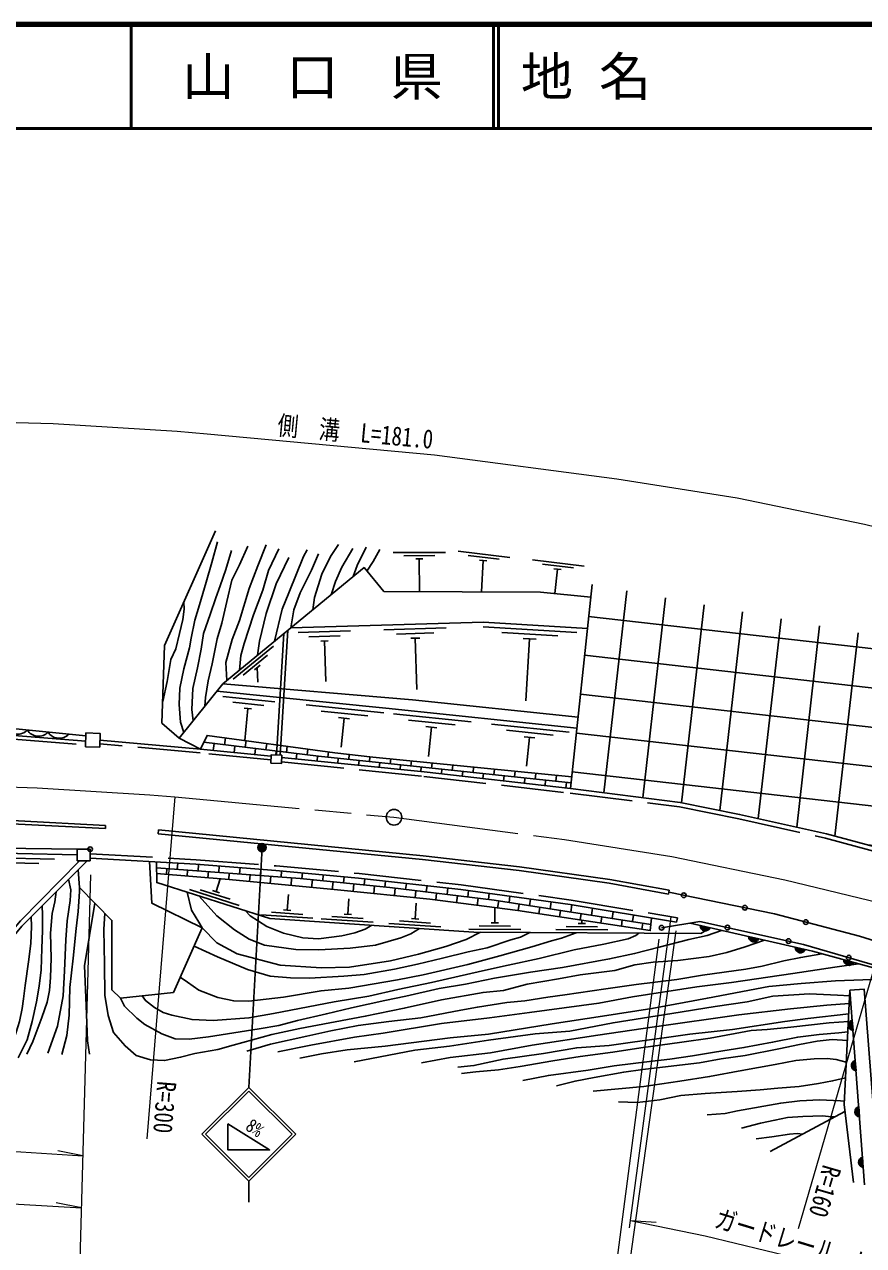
# Model space of a CAD drawing. Units: millimetres at full size, sheet at 1:1000; details may follow other scales. Extents: x 40000 to 680000, y 20000 to 380000.
# Drawn here: x 322747 to 403266, y 262775 to 380000 of the extents above; entities that cross this region are included whole.
import ezdxf
from ezdxf.enums import TextEntityAlignment as Align

# ---------------------------------------------------------------- set-up
doc = ezdxf.new("R2010")
doc.units = ezdxf.units.MM
doc.header["$LTSCALE"] = 1000
doc.linetypes.add('CHAIN', pattern=[18.5, 12, -1.5, 3.5, -1.5])
doc.linetypes.add('DASHED', pattern=[7.5, 6, -1.5])
for name, color, linetype, lineweight in [('M-BGD', 7, 'Continuous', 25), ('M-BMK', 2, 'CHAIN', 13), ('M-BMK-SRVR', 3, 'Continuous', 25), ('M-STR-HTXT', 7, 'Continuous', 13), ('M-STR-STRC', 7, 'Continuous', 25), ('M-TTL', 2, 'Continuous', 140), ('M-TTL-LINE', 7, 'Continuous', 50)]:
    doc.layers.add(name, color=color, linetype=linetype, lineweight=lineweight)
doc.layers.add('M-TTL-TXT', color=7, linetype='Continuous')
doc.styles.add('ＭＳ ゴシック', font='')
doc.styles.get('ＭＳ ゴシック').set_extended_font_data('MS Gothic')

msp = doc.modelspace()

# ---------------------------------------------------------------- hatches: boundary and pattern name
at = {"layer": 'M-BGD'}
h = msp.add_hatch(dxfattribs=at)
h.set_pattern_fill('USER', color=256, style=0, pattern_type=2)
h.set_pattern_definition([(83.5, (-0, -0), (-3725.894, 424.512), []), (173.5, (-0, -0), (-424.512, -3725.894), [])])
h.paths.add_polyline_path([(408981, 314928), (410677, 317841), (405412, 321108), (377209, 326243), (375149, 306646), (385663, 305312), (391376, 304166), (399707, 302314), (405650, 300700), (411068, 298995), (417255, 296850), (421846, 295092), (428850, 292010), (430230, 292027), (431846, 292163), (433955, 292719), (435048, 292494), (436864, 291595), (438776, 290022), (439951, 288651), (440697, 287123), (441870, 290651), (440422, 292375), (438411, 294003), (436313, 294943), (431101, 294126), (409125, 303738), (408214, 308911), (408350, 311632)])
for points in [[(388554, 293283, -0.82183), (387588, 293506)], [(393202, 292211, -0.82183), (392237, 292434)], [(397680, 291178, -0.82183), (396715, 291400)], [(402324, 289952, -0.82183), (401367, 290210)], [(402253, 283433, -0.82183), (402179, 284421)], [(402544, 279549, -0.82183), (402470, 280537)], [(402801, 276119, 0.82183), (402875, 275130)], [(403238, 270278, -0.82183), (403164, 271266)]]:
    msp.add_hatch(color=256, dxfattribs=at).paths.add_polyline_path(points)
at = {"layer": 'M-STR-STRC'}
msp.add_hatch(color=256, dxfattribs=at).paths.add_polyline_path([(345208, 300768, -0.41421), (345330, 301320, -0.41421), (345883, 301198, -1)])

# ---------------------------------------------------------------- linework, layer by layer
at = {"layer": 'M-BGD'}
for p, q in [((369325, 328842), (364359, 329422)), ((363136, 329318), (358136, 329294)), ((362138, 329013), (359138, 328999)), ((360989, 328708), (360289, 328704)), ((360639, 328706), (360641, 325554)), ((368297, 328660), (365318, 329008)), ((367120, 328496), (366425, 328577)), ((366773, 328536), (366593, 325533)), ((376461, 328009), (371495, 328589)), ((375433, 327827), (372454, 328175)), ((374256, 327662), (373561, 327743)), ((373909, 327703), (373646, 325370)), ((375149, 306646), (377209, 326243)), ((346921, 309864), (347639, 321527)), ((347292, 309854), (348032, 321850)), ((354020, 321794), (349023, 321642)), ((353035, 321313), (350036, 321222)), ((363224, 322073), (357226, 321891)), ((362038, 321587), (358439, 321478)), ((375763, 321635), (366780, 322182)), ((373939, 321295), (368549, 321623)), ((346641, 320317), (342781, 317138)), ((351899, 320829), (351199, 320808)), ((351549, 320818), (351667, 316913)), ((360672, 321095), (359833, 321070)), ((360252, 321082), (360402, 316168)), ((371846, 320972), (370588, 321048)), ((371217, 321010), (370855, 315069)), ((346060, 319449), (343744, 317542)), ((345363, 318487), (344823, 318042)), ((345093, 318264), (345146, 316872)), ((346773, 314980), (341798, 315481)), ((345733, 314633), (342748, 314933)), ((344543, 314300), (343847, 314370)), ((344195, 314335), (343886, 311263)), ((357235, 313928), (349773, 314679)), ((355698, 313630), (351220, 314081)), ((353936, 313355), (352892, 313460)), ((353414, 313408), (353133, 310617)), ((365623, 313047), (358164, 313831)), ((364084, 312756), (359609, 313227)), ((362322, 312489), (361278, 312599)), ((361800, 312544), (361504, 309730)), ((375031, 312058), (367572, 312842)), ((373492, 311767), (369016, 312238)), ((340952, 310972), (340871, 310309)), ((342027, 311515), (341945, 310850)), ((342937, 310728), (342861, 310107)), ((344009, 311246), (343930, 310606)), ((345991, 310977), (345915, 310362)), ((347973, 310709), (347900, 310118)), ((371729, 311500), (370685, 311610)), ((371207, 311555), (370916, 308787)), ((344923, 310484), (344851, 309904)), ((346908, 310240), (346862, 309865)), ((348893, 309996), (348832, 309500)), ((349955, 310440), (349885, 309874)), ((350878, 309752), (350822, 309298)), ((351927, 310173), (351872, 309646)), ((352867, 309541), (352820, 309095)), ((353913, 309931), (353861, 309437)), ((355900, 309701), (355850, 309228)), ((357890, 309498), (357839, 309019)), ((354856, 309332), (354809, 308893)), ((356845, 309123), (356799, 308691)), ((358834, 308914), (358789, 308489)), ((359880, 309298), (359828, 308809)), ((360823, 308705), (360779, 308286)), ((361870, 309099), (361817, 308600)), ((362812, 308496), (362766, 308063)), ((363860, 308900), (363806, 308391)), ((365850, 308700), (365795, 308182)), ((367840, 308501), (367784, 307973)), ((369830, 308302), (369773, 307764)), ((364801, 308287), (364753, 307836)), ((366790, 308078), (366741, 307608)), ((368779, 307869), (368728, 307381)), ((370768, 307660), (370715, 307154)), ((371820, 308103), (371762, 307555)), ((372757, 307450), (372702, 306926)), ((373810, 307903), (373752, 307346)), ((374746, 307241), (374689, 306699)), ((330520, 302815), (330535, 303109)), ((335585, 302316), (335621, 302684)), ((325627, 299875), (318129, 300042)), ((324117, 299458), (319618, 299559)), ((336414, 298969), (336372, 298404)), ((337456, 299489), (337412, 298894)), ((339453, 299371), (339406, 298745)), ((341447, 299215), (341400, 298595)), ((343441, 299059), (343395, 298446)), ((338409, 298820), (338365, 298238)), ((340403, 298670), (340358, 298071)), ((341136, 296758), (341522, 297974)), ((342398, 298520), (342351, 297905)), ((344392, 298371), (344343, 297718)), ((345435, 298903), (345389, 298296)), ((346386, 298221), (346335, 297531)), ((347428, 298739), (347384, 298146)), ((348381, 298072), (348326, 297344)), ((349434, 298555), (349378, 297992)), ((350373, 297892), (350299, 297159)), ((351426, 298371), (351368, 297793)), ((353417, 298188), (353358, 297593)), ((355408, 297993), (355348, 297393)), ((357396, 297771), (357338, 297193)), ((338572, 296942), (343337, 295430)), ((339616, 296926), (342475, 296018)), ((340803, 296864), (341470, 296652)), ((352363, 297693), (352290, 296972)), ((354353, 297493), (354280, 296773)), ((356343, 297293), (356270, 296569)), ((358331, 297082), (358244, 296367)), ((359396, 297548), (359324, 296961)), ((360317, 296841), (360234, 296163)), ((361383, 297327), (361309, 296720)), ((362302, 296599), (362222, 295944)), ((363371, 297105), (363295, 296478)), ((365357, 296864), (365280, 296236)), ((367338, 296590), (367265, 295994)), ((384540, 296520), (384607, 296884)), ((347970, 294968), (348071, 296464)), ((353767, 294576), (353868, 296072)), ((360242, 294138), (360343, 295635)), ((364287, 296357), (364206, 295690)), ((366273, 296115), (366190, 295436)), ((368256, 295860), (368152, 295184)), ((369338, 296313), (369245, 295708)), ((370233, 295555), (370137, 294929)), ((371319, 296040), (371221, 295403)), ((373301, 295766), (373198, 295099)), ((375281, 295487), (375175, 294795)), ((345435, 294538), (350424, 294201)), ((346453, 294770), (349446, 294567)), ((347621, 294991), (348319, 294944)), ((352250, 294378), (355244, 294175)), ((353418, 294599), (354116, 294552)), ((367878, 293743), (367887, 295218)), ((372210, 295251), (372114, 294630)), ((374186, 294947), (374092, 294331)), ((376163, 294643), (376069, 294032)), ((377254, 295158), (377151, 294491)), ((378140, 294338), (378047, 293732)), ((379227, 294828), (379128, 294186)), ((381200, 294498), (381105, 293882)), ((351232, 294146), (356221, 293809)), ((357707, 293708), (362696, 293371)), ((358725, 293940), (361718, 293738)), ((359893, 294162), (360591, 294115)), ((365374, 293159), (370374, 293127)), ((366376, 293453), (369376, 293434)), ((367528, 293745), (368228, 293741)), ((373731, 293106), (378730, 293074)), ((374732, 293400), (377732, 293380)), ((375884, 293692), (376584, 293688)), ((376234, 293690), (376236, 294006)), ((380117, 294034), (380024, 293433)), ((382093, 293730), (382001, 293134)), ((385329, 293808), (385400, 294233)), ((388554, 293283), (387588, 293506)), ((393202, 292211), (392237, 292434)), ((397680, 291178), (396715, 291400)), ((402324, 289952), (401367, 290210)), ((402253, 283433), (402179, 284421)), ((402544, 279549), (402470, 280537)), ((394299, 271793), (401476, 275633)), ((402875, 275130), (402801, 276119)), ((403238, 270278), (403164, 271266))]:
    msp.add_line(p, q, dxfattribs=at)
for points in [[(339641, 310436), (337592, 311473), (335943, 312929), (336200, 320375), (341068, 331387)], [(338042, 312036), (337716, 313035), (337579, 314704), (337665, 316280), (338031, 318144), (338572, 320156), (338746, 321094), (339100, 322815), (339561, 324289), (340196, 326451), (340735, 328333), (341274, 330321)], [(338942, 313160), (338806, 314223), (338898, 316248), (339363, 318247), (339721, 320015), (339914, 321527), (340565, 323358), (341119, 324947), (341522, 326119), (342061, 327675), (342605, 329486)], [(340067, 314565), (340105, 315394), (340381, 316987), (340758, 318625), (341251, 321028), (341686, 322532), (342177, 324610), (342642, 326645), (343369, 328126), (344185, 329927)], [(342174, 317027), (342061, 318753), (342668, 320949), (343396, 322772), (344309, 325844), (345136, 328022), (345932, 330052)], [(343385, 318024), (343500, 319404), (343825, 320578), (344738, 323315), (345609, 325682), (346157, 327576), (347157, 329647)], [(346740, 320786), (347489, 323864), (348110, 325448), (349539, 328914), (349892, 329558)], [(350419, 323815), (350575, 324982), (351287, 327230), (352121, 328931), (352873, 330088)], [(352170, 325257), (352587, 326521), (353207, 327909), (354274, 329699)], [(354294, 327005), (354666, 328048), (355548, 329810)], [(355617, 327531), (356219, 328459), (356854, 329587)], [(345109, 319443), (345304, 320784), (345944, 323463), (346916, 326290), (348118, 328842)], [(348299, 322070), (348597, 323807), (349201, 325437), (350288, 327599), (350967, 329186)], [(337592, 311473), (341774, 316698), (355340, 327867), (357235, 325566), (372280, 325513), (377080, 325009)], [(336015, 315010), (336433, 316931), (336785, 319040), (337261, 320059), (337627, 321547), (337952, 322883), (338065, 323858), (338047, 324552)], [(348299, 322070), (366794, 322632), (376766, 322025)], [(328640, 311713), (320306, 312543), (313036, 312890), (303561, 313296), (303538, 317320)], [(341774, 316698), (359997, 315156), (375868, 313487)], [(341209, 315992), (357421, 314362), (375758, 312434)], [(252333, 309004), (262600, 310791), (271311, 312133), (282974, 312704), (287644, 312787), (307387, 312289), (321758, 311739), (328626, 311184)], [(346405, 309749), (339641, 310436), (329984, 311287)], [(339641, 310436), (340279, 311751), (352536, 310091), (356163, 309670), (375266, 307757)], [(339960, 311094), (350962, 309741), (360963, 308690), (375207, 307193)], [(347427, 309643), (361112, 308253), (375149, 306646)], [(375149, 306646), (385663, 305312), (391376, 304166), (399707, 302314), (405650, 300700), (411068, 298995), (417255, 296850), (421846, 295092), (428850, 292010), (434372, 289283), (434867, 289457), (436868, 288421)], [(282453, 302192), (285768, 302538), (295155, 303203), (307494, 303687), (322184, 303536), (330535, 303109)], [(61570, 260828), (81618, 261883), (92513, 262635), (102932, 263628), (119080, 265501), (129855, 267082), (148729, 270413), (165898, 274041), (185407, 278990), (212473, 286590), (226690, 290684), (238152, 293864), (245903, 295815), (251399, 297075), (258870, 298508), (265656, 299687), (273562, 300852), (279243, 301561), (285794, 302244), (295172, 302909), (307498, 303393), (322175, 303242), (330520, 302815)], [(335621, 302684), (360998, 300202), (370263, 299142), (378919, 297928), (384607, 296884)], [(335585, 302316), (360959, 299834), (370216, 298775), (378860, 297563), (384540, 296520)], [(61665, 258750), (70661, 259000), (79561, 259378), (92531, 260166), (103756, 261288), (114711, 262585), (130572, 264860), (148107, 267908), (164411, 271434), (183821, 276273), (200070, 280806), (214808, 285057), (228718, 288866), (241499, 292330), (250736, 294456), (259492, 296176), (273430, 298372), (283317, 299607), (289547, 300178), (299085, 300761), (310546, 301042), (327808, 300829)], [(61690, 258197), (70680, 258448), (79589, 258826), (92657, 259732), (103849, 260816), (114782, 262153), (130576, 264460), (148247, 267565), (164459, 271037), (183929, 275909), (200136, 280424), (214958, 284525), (229008, 288543), (241608, 291960), (250826, 294046), (259530, 295784), (273427, 297974), (283352, 299183), (289582, 299770), (299078, 300365), (310596, 300661), (327808, 300276)], [(311750, 281443), (316015, 286368), (322354, 293944), (328034, 299723)], [(328766, 299723), (322496, 293445), (320551, 291070), (312713, 281632)], [(327891, 298847), (328026, 297145), (331140, 293989), (331120, 287320), (331968, 286535), (337040, 287072), (339801, 293261), (334980, 295641), (334733, 299643)], [(329053, 299964), (339205, 299390), (346878, 298790), (354814, 298059), (364615, 296966), (375128, 295513), (385329, 293808)], [(335407, 299605), (335443, 297621), (346285, 294180), (365864, 292856), (387641, 292717), (388543, 293286)], [(335417, 299044), (349191, 298011), (357798, 297147), (367821, 295927), (382860, 293612)], [(326978, 297933), (327206, 296919), (327128, 295896), (326859, 293954), (326710, 292125), (326590, 289134), (326456, 286764), (325920, 283852), (325002, 281253)], [(382929, 294209), (382791, 293014), (370103, 294935), (361632, 296020), (352789, 296925), (342382, 297902), (335427, 298483)], [(322991, 281146), (323560, 282360), (324404, 284667), (324928, 286137), (325163, 287265), (325247, 288498), (325302, 290375), (325245, 292769), (325399, 294653), (325660, 295781), (325795, 296748)], [(326327, 281133), (326817, 282938), (327045, 284887), (327118, 287547), (327430, 290374), (327717, 293212), (327909, 294853), (328017, 296754), (328026, 297145)], [(338367, 296693), (338771, 294975), (339495, 293814), (339801, 293261), (341216, 291824), (343163, 290796), (347283, 289681), (351226, 289423), (353943, 289513), (357871, 290101), (360572, 290734), (363185, 291474), (365147, 292153), (366505, 292852)], [(384573, 296702), (394731, 294614), (402873, 292477), (409205, 290481), (416226, 288008), (423347, 285156), (430316, 282063), (431481, 281488)], [(329493, 295659), (328522, 289615), (328657, 285817), (328797, 282440), (328981, 281134)], [(339510, 296330), (341219, 294432), (342916, 293082), (344324, 292188), (345793, 291603), (348804, 291197), (351001, 291161), (353989, 291328), (356424, 291602), (358851, 292332), (359830, 292713), (360658, 293208)], [(321259, 281433), (321790, 282752), (322280, 284271), (322541, 285548), (322670, 286457), (322831, 287737), (323150, 290020), (323356, 291777), (323430, 293402), (323383, 294333)], [(322161, 280808), (323001, 282534), (323493, 284271), (323897, 286169), (324172, 287683), (324355, 289242), (324414, 291290), (324472, 293012), (324470, 294522), (324444, 295395)], [(330470, 294669), (330359, 293115), (330440, 289789), (330461, 286828), (330770, 284854), (331278, 283237), (332405, 281941), (333457, 281028), (334828, 280603), (336189, 280540), (337734, 280858), (339084, 281198), (341298, 281591), (342765, 282027), (346483, 283050), (349184, 283627), (355448, 284782), (359192, 285555), (362766, 286351), (366764, 287080), (368710, 287260), (370986, 287854), (373993, 288380), (376082, 288753), (379404, 289197), (381323, 289723), (383090, 289978), (385451, 290148), (388465, 290540), (390147, 290913), (391897, 291439), (393759, 292082)], [(343912, 294933), (344414, 294426), (345992, 293419), (347590, 292772), (349454, 292327), (350949, 292209), (353195, 292494), (354446, 292797), (355429, 293157), (356074, 293518)], [(383885, 293291), (387569, 293881), (397497, 291690), (405625, 289303), (411592, 287364), (418343, 284845), (425680, 281660), (429844, 279746)], [(430921, 278863), (422948, 282500), (415588, 285543), (409131, 287890), (404227, 289439), (398353, 291022), (386622, 293729)], [(331968, 286535), (332364, 285742), (333531, 284611), (334305, 283992), (335925, 283112), (337211, 282636), (338569, 282600), (340402, 282826), (345278, 283588), (347172, 283898), (348946, 284374), (351717, 285030), (354122, 285590), (357329, 286292), (359354, 286733), (362528, 287438), (365064, 287866), (367862, 288437), (371322, 289022), (374370, 289462), (378890, 290285), (381286, 290810), (383668, 291405), (386502, 292143), (388253, 292547), (389639, 293033)], [(334046, 286755), (334360, 286288), (335219, 285620), (336046, 285164), (336905, 284889), (338833, 284465), (340868, 284370), (344286, 284634), (346649, 285068), (352465, 286173), (355788, 286721), (358583, 287352), (361798, 288021), (366702, 289147), (369157, 289689), (372130, 290338), (375489, 291150), (378328, 291711), (380681, 292228), (381412, 292556), (381709, 292755)], [(337691, 288530), (338394, 288054), (339468, 287301), (341316, 286583), (342834, 286256), (344285, 286231), (347618, 286629), (351211, 287241), (353890, 287486), (358551, 288296), (361007, 288773), (365303, 289746), (368363, 290589), (371436, 291444), (373308, 292023), (374285, 292299), (375694, 292793)], [(339025, 291522), (341259, 290490), (344145, 289281), (346319, 288638), (348264, 288463), (350089, 288437), (353409, 288650), (355355, 288811), (358244, 289321), (360471, 289790), (362848, 290368), (365321, 290972), (367159, 291347), (369426, 292109), (370332, 292391), (371247, 292822)], [(344075, 281449), (346364, 282118), (349848, 282881), (352150, 283389), (354760, 283898), (357710, 284300), (360775, 284635), (364608, 285360), (366214, 285667), (369043, 286110), (370756, 286257), (372969, 286620), (374602, 286847), (378528, 287436), (381446, 287837), (385358, 288333), (387807, 288721), (391968, 289317), (393527, 289590), (395601, 290103), (397244, 290436), (399261, 290778)], [(347063, 281374), (350240, 282016), (354419, 282781), (357157, 283167), (362766, 284092), (367364, 284637), (371198, 285136), (377873, 286037), (381107, 286643), (387257, 287608), (390609, 288029), (396488, 288897), (400511, 289516), (402769, 289832)], [(349162, 280761), (351259, 281175), (353704, 281562), (357366, 281922), (363599, 282711), (367274, 283071), (373397, 284076), (378204, 284802), (382956, 285531), (388275, 286534), (394181, 287647), (397265, 287947), (400570, 288187), (403205, 288298), (407554, 288388)], [(402292, 268819), (401395, 276311), (401964, 287291)], [(403363, 268609), (401964, 287291), (403314, 287392), (404815, 268074)], [(354399, 280418), (360223, 281524), (363547, 281927), (367278, 282484), (371759, 283109), (375086, 283362), (379227, 284173), (384874, 285053), (389028, 285711), (392092, 286169), (394574, 286726), (398090, 286945), (400758, 286810), (401936, 286749)], [(360851, 280333), (363613, 280819), (367469, 281279), (371478, 282014), (377772, 282971), (383200, 283768), (391297, 284928), (396257, 285498), (399730, 285858), (401899, 286026)], [(364325, 279915), (365878, 280050), (368679, 280674), (372557, 281224), (375750, 281769), (378840, 281984), (381107, 282304), (384139, 282722), (386608, 283054), (390685, 283505), (395698, 284301), (397918, 284586), (401846, 285012)], [(364695, 279298), (366048, 279450), (368222, 279661), (370325, 279966), (373451, 280515), (376068, 280916), (379196, 281339), (381887, 281750), (385840, 282300), (388562, 282700), (392484, 283425), (394031, 283532), (396273, 283745), (399974, 284145), (401808, 284283)], [(370586, 278622), (373027, 279115), (376855, 279622), (379339, 280036), (382713, 280436), (384691, 280664), (386852, 280997), (388978, 281331), (391779, 281784), (394530, 282292), (396958, 282785), (398998, 283051), (400885, 283195), (401758, 283308)], [(373791, 278097), (375584, 278560), (377408, 278908), (380249, 279435), (382095, 279678), (385051, 280016), (387518, 280311), (389609, 280692), (391918, 281029), (395129, 281652), (397122, 282084), (398809, 282390), (400253, 282548), (401714, 282472)], [(377322, 277585), (382180, 278058), (385643, 278548), (388486, 279002), (391589, 279571), (394769, 280155), (396766, 280526), (398532, 280692), (399789, 280727), (400630, 280644), (401607, 280395)], [(379747, 276581), (381548, 276514), (383732, 276780), (385736, 277168), (388065, 277358), (391125, 277558), (393359, 277727), (395047, 277885), (397080, 278043), (398944, 278334), (400293, 278578), (401529, 278885)], [(388257, 275330), (389991, 275461), (391172, 275723), (395325, 276455), (397139, 276669), (399053, 276772), (401047, 276660), (401422, 276632)], [(391545, 274057), (393369, 274523), (394767, 274798), (395983, 275080), (397423, 275164), (399355, 275230), (400154, 275147), (400518, 275120)], [(392969, 273019), (394469, 273210), (396147, 273482), (396881, 273523), (397430, 273468)]]:
    msp.add_lwpolyline(points, dxfattribs=at)
at = {"layer": 'M-BGD', "linetype": 'DASHED'}
for points in [[(252527, 308681), (262657, 310443), (271347, 311782), (282986, 312352), (287642, 312435), (307376, 311936), (321737, 311388), (328616, 310831)], [(346396, 309389), (339607, 310078), (329975, 310927)], [(347416, 309202), (361065, 307815), (375099, 306209), (385592, 304878), (391285, 303735), (399602, 301887), (405527, 300278), (410930, 298578), (417104, 296437), (421678, 294685), (428664, 291611), (434344, 288806), (434833, 288979), (435178, 289296)], [(329053, 300396), (339234, 299820), (346915, 299219), (354857, 298488), (364669, 297394), (375193, 295939), (385400, 294233)]]:
    msp.add_lwpolyline(points, dxfattribs=at)
at = {"layer": 'M-BGD'}
for points in [[(328612, 310665), (329967, 310630), (330002, 311944), (328647, 311980)], [(346387, 309072), (347411, 309045), (347433, 309850), (346409, 309877)], [(327808, 299723), (329053, 299723), (329053, 300829), (327808, 300829)]]:
    msp.add_lwpolyline(points, close=True, dxfattribs=at)
for centre in [(329053, 300829), (386009, 296407), (391886, 295199), (383885, 293291), (390205, 293299), (397725, 293828), (396064, 292006), (401846, 290413)]:
    msp.add_circle(centre, 225, dxfattribs=at)
for centre, radius, start, end in [((322103, 313118), 1250, 211.17992, 317.44013), ((324093, 312919), 1250, 211.17992, 317.44013), ((326083, 312721), 1250, 211.17992, 317.44013), ((388093, 293490), 505, 178.17815, 335.83635), ((392742, 292418), 505, 178.17815, 335.83635), ((397219, 291384), 505, 178.17815, 335.83635), ((401871, 290175), 505, 176.08292, 333.74111), ((402314, 283934), 505, 105.45357, 263.11176), ((402605, 280050), 505, 105.45357, 263.11176), ((402936, 275632), 505, 105.45357, 263.11176), ((403299, 270780), 505, 105.45357, 263.11176)]:
    msp.add_arc(centre, radius, start, end, dxfattribs=at)
at = {"layer": 'M-BMK'}
msp.add_lwpolyline([(312339, 307039), (323958, 306732), (334785, 306053), (337163, 305847), (358208, 303895), (374559, 301751), (384861, 300109), (395701, 297880), (406012, 295384), (410625, 293978), (418382, 291252), (426820, 287724), (434095, 284177), (438217, 281971), (444807, 278150), (452314, 273501)], dxfattribs=at)
at = {"layer": 'M-BMK-SRVR'}
msp.add_circle((358208, 303895), 750, dxfattribs=at)
at = {"layer": 'M-STR-HTXT'}
for p, q in [((337163, 305847), (334501, 273008)), ((329093, 298380), (328069, 261386)), ((380807, 264492), (384793, 294335)), ((397015, 264420), (406012, 295384)), ((379429, 259896), (383648, 292188)), ((385241, 292990), (379982, 255171)), ((328346, 271388), (325941, 271881)), ((328207, 266387), (325802, 266880)), ((380900, 265191), (383350, 265036))]:
    msp.add_line(p, q, dxfattribs=at)
for points in [[(249750, 336314), (251819, 336728), (261879, 338365), (274351, 339964), (282454, 340763), (290191, 341362), (300606, 341813), (312454, 342048), (325515, 341703), (337395, 340959), (340294, 340707), (362101, 338684), (379588, 336391), (391143, 334550), (403346, 332040), (415238, 329161), (421532, 327243), (430945, 323936), (441252, 319627), (448591, 316048)], [(62989, 229842), (67101, 229877), (84831, 230673), (101657, 232016), (122611, 234409), (144339, 237844), (160229, 240879), (169254, 242753), (185651, 246835), (201067, 251151), (223594, 257528), (237078, 261366), (250591, 264909), (255445, 266025), (260203, 267019), (264305, 267839), (271954, 269084), (282235, 270401), (288593, 271028), (294409, 271479), (302814, 271843), (312225, 272030), (322400, 271761), (328346, 271388)], [(63218, 224844), (67235, 224878), (85142, 225682), (102140, 227038), (123285, 229453), (145199, 232917), (161207, 235976), (170366, 237877), (186929, 242001), (202422, 246338), (224959, 252718), (238396, 256542), (251785, 260053), (256517, 261140), (261205, 262121), (265197, 262918), (272673, 264135), (282799, 265433), (289032, 266047), (294711, 266487), (302972, 266845), (312208, 267028), (322178, 266765), (328207, 266387)], [(380900, 265191), (388056, 263720), (396786, 261606), (399718, 260713), (405820, 258568), (412389, 255822), (416808, 253668)]]:
    msp.add_lwpolyline(points, dxfattribs=at)
at = {"layer": 'M-STR-STRC'}
for p, q in [((345545, 300983), (344276, 277958)), ((339776, 273458), (344276, 277958)), ((348776, 273458), (344276, 277958)), ((340129, 273458), (344276, 277605)), ((348423, 273458), (344276, 277605)), ((346275, 271957), (342275, 274457)), ((342275, 274457), (342275, 271957)), ((339776, 273458), (344276, 268957)), ((340129, 273458), (344276, 269311)), ((344276, 269311), (348423, 273458)), ((344276, 268958), (348776, 273458)), ((342275, 271957), (346275, 271957)), ((344276, 268957), (344276, 266957))]:
    msp.add_line(p, q, dxfattribs=at)
msp.add_lwpolyline([(342275, 274457), (346275, 271957), (342275, 271957)], close=True, dxfattribs=at)
msp.add_circle((345545, 300983), 400, dxfattribs=at)
at = {"layer": 'M-TTL'}
msp.add_line((680000, 380000), (40000, 380000), dxfattribs=at)
at = {"layer": 'M-TTL-LINE'}
for p, q in [((333000, 380000), (333000, 370000)), ((367750, 380000), (367750, 370000)), ((368250, 380000), (368250, 370000)), ((40000, 370000), (680000, 370000))]:
    msp.add_line(p, q, dxfattribs=at)

# ---------------------------------------------------------------- texts
at = {"layer": 'M-STR-HTXT', "style": 'ＭＳ ゴシック', "width": 0.8}
for s, rotation, p in [('側\u3000溝\u3000L=181.0', 354.701, (354367, 339401)), ('R=300', 265.365, (334758, 276168)), ('R=160', 253.797, (398166, 268382)), ('ガードレール  L=50.0', 343.055, (398252, 261159))]:
    msp.add_text(s, height=1833, rotation=rotation, dxfattribs=at).set_placement(p, align=Align.BOTTOM_CENTER)
at = {"layer": 'M-STR-STRC', "style": 'ＭＳ ゴシック', "width": 0.85}
msp.add_text('8%', height=1320, rotation=326.813, dxfattribs=at).set_placement((344275, 273207), align=Align.BOTTOM_CENTER)
at = {"layer": 'M-TTL-TXT', "style": 'ＭＳ ゴシック'}
msp.add_text('山\u3000口\u3000県', height=3666, dxfattribs=at).set_placement((350375, 375000), align=Align.MIDDLE_CENTER)
msp.add_text('地 名', height=3666, dxfattribs=at).set_placement((370380, 375000), align=Align.MIDDLE_LEFT)

doc.saveas('drawing.dxf')
